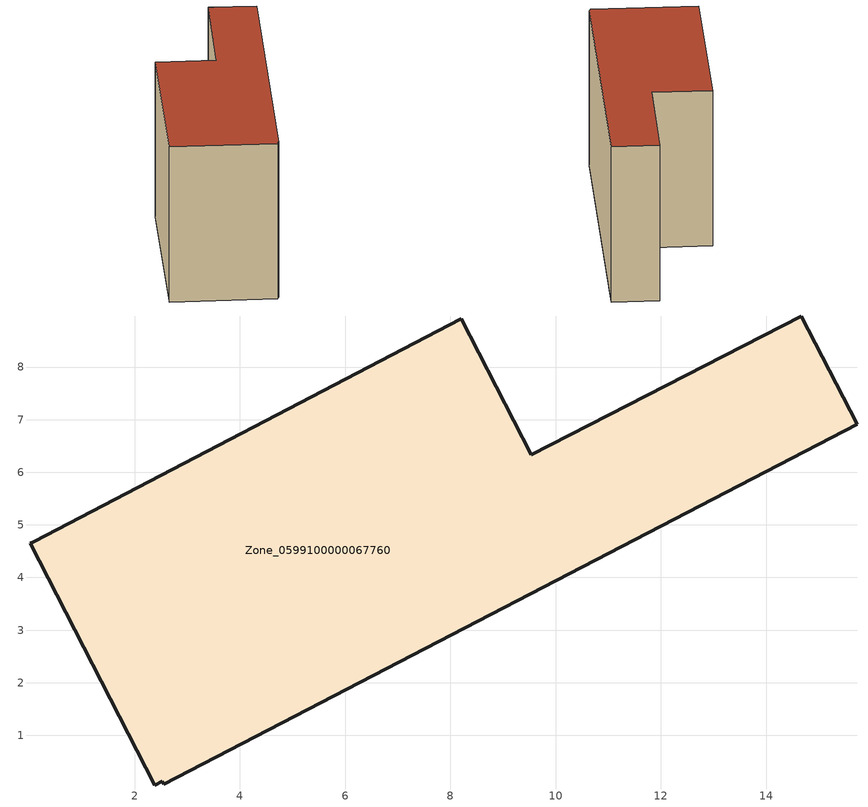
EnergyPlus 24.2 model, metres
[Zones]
Zone_0599100000067760
 floor ground (C_G): 9.54,6.33 14.67,8.97 15.73,6.91 2.55,0.07 2.52,0.13 2.38,0.06 0.02,4.65 0.08,4.68 8.21,8.92 z0
 wall outside (C_F): 2.55,0.07 15.73,6.91 14.67,8.97 9.54,6.33 8.21,8.92 0.08,4.68 0.02,4.65 2.38,0.06 2.52,0.13 2.55,0.07 z0:8.18
 roof outside (C_R): 2.38,0.06 2.52,0.13 2.55,0.07 15.73,6.91 14.67,8.97 9.54,6.33 8.21,8.92 0.08,4.68 0.02,4.65 z8.18
[BUILDING]
Pand.0599100000067760: North Axis=0; Terrain=City; Loads Convergence Tolerance Value=0.04; Temperature Convergence Tolerance Value=0.4; Solar Distribution=FullExterior; Maximum Number of Warmup Days=25; Minimum Number of Warmup Days=1
[Site:Location]
Rotterdam.The.Hague.AP_ZH_NLD Design_Conditions: Latitude=51.96; Longitude=4.45; Time Zone=1; Elevation=-4.5
[SITE:GROUNDTEMPERATURE:BUILDINGSURFACE]
18, 18, 18, 18, 18, 18, 18, 18, 18, 18, 18, 18
[MATERIAL] Thermal Absorptance=0.9; Solar Absorptance=0.7; Visible Absorptance=0.7
Name | Roughness | Thickness | Conductivity | Density | Specific Heat
G.TC.1975-1991 | MediumSmooth | 0.15 | 0.288461 | 540 | 1210
F.TC.1975-1991 | Rough | 0.3 | 0.230769 | 1920 | 840
R.TC.1975-1991 | MediumRough | 0.2 | 0.153846 | 1500 | 1000
[CONSTRUCTION]
C_G: G.TC.1975-1991
C_F: F.TC.1975-1991
C_R: R.TC.1975-1991
[ZONE]
Zone_0599100000067760: Type=1; Multiplier=1; Ceiling Height=Autocalculate; Volume=Autocalculate; Floor Area=autocalculate; Part of Total Floor Area=Yes
[ZONEINFILTRATION:DESIGNFLOWRATE]
Infil_Zone_0599100000067760: Zone or ZoneList or Space or SpaceList=Zone_0599100000067760; Schedule=AlwaysOn; Design Flow Rate Calculation Method=Flow/Area; Flow Rate per Floor Area=0.003; Constant Term Coefficient=1; Temperature Term Coefficient=0; Velocity Term Coefficient=0; Velocity Squared Term Coefficient=0
[HVACTEMPLATE:ZONE:IDEALLOADSAIRSYSTEM]
Zone_0599100000067760: Maximum Heating Supply Air Temperature=50; Minimum Cooling Supply Air Temperature=13; Maximum Heating Supply Air Humidity Ratio=0.0156; Minimum Cooling Supply Air Humidity Ratio=0.0077; Heating Limit=NoLimit; Cooling Limit=NoLimit; Dehumidification Control Type=ConstantSensibleHeatRatio; Cooling Sensible Heat Ratio=0.7; Dehumidification Setpoint=60; Humidification Control Type=None; Humidification Setpoint=30; Outdoor Air Method=None; Outdoor Air Flow Rate per Person=0.00944; Outdoor Air Flow Rate per Zone Floor Area=0; Outdoor Air Flow Rate per Zone=0; Demand Controlled Ventilation Type=None; Outdoor Air Economizer Type=NoEconomizer; Heat Recovery Type=None; Sensible Heat Recovery Effectiveness=0.7; Latent Heat Recovery Effectiveness=0.65
[ZONECONTROL:THERMOSTAT]
ThermostatControl_Zone_0599100000067760: Zone or ZoneList=Zone_0599100000067760; Control Type Schedule=DualSetpointControlType; Control 1=Thermostat_Zone_0599100000067760; Temperature Difference Between Cutout And Setpoint=0
[THERMOSTATSETPOINT:DUALSETPOINT]
Thermostat_Zone_0599100000067760: Heating Setpoint Temperature Schedule=HeatingSetpoint_Zone_0599100000067760; Cooling Setpoint Temperature Schedule=CoolingSetpoint_Zone_0599100000067760
[SCHEDULE:COMPACT]
HeatingSetpoint_Zone_0599100000067760: Through: 12/31, For: AllDays, Until: 24:00, 21
CoolingSetpoint_Zone_0599100000067760: Through: 12/31, For: AllDays, Until: 24:00, 24
DualSetpointControlType: Through: 12/31, For: AllDays, Until: 24:00, 4
AlwaysOn: Through: 12/31, For: AllDays, Until: 24:00, 1
